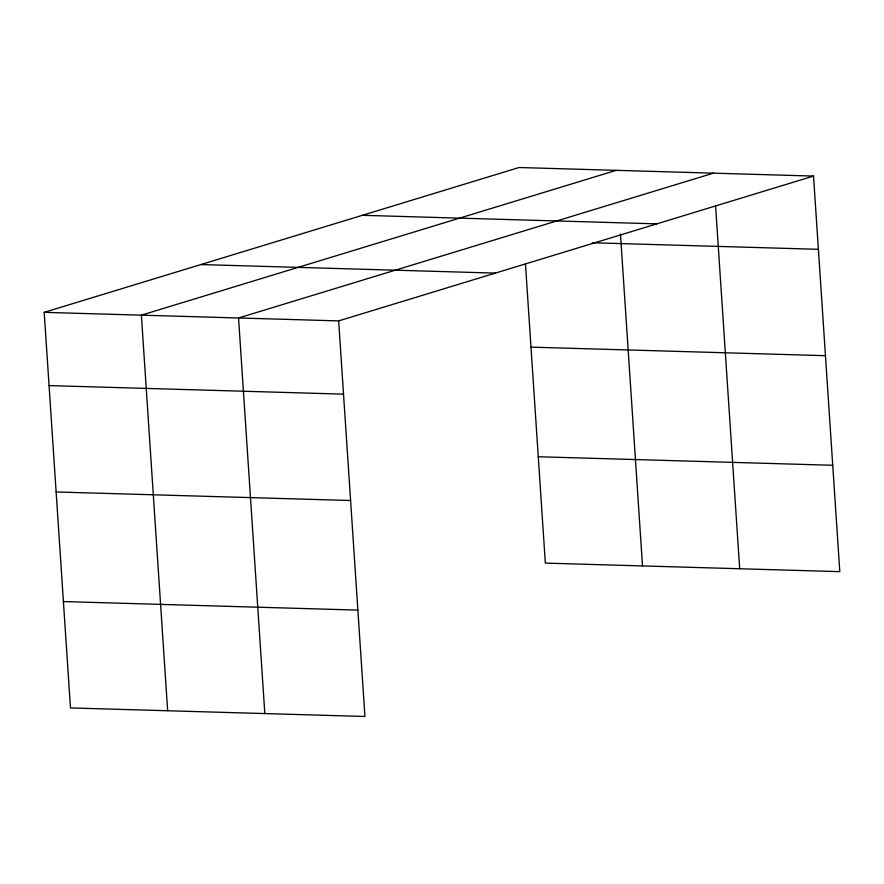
<?xml version="1.0" encoding="UTF-8"?>
<svg xmlns="http://www.w3.org/2000/svg" width="884" height="884" viewBox="0 0 884 884"><rect width="100%" height="100%" fill="white"/><g stroke="black" fill="none" stroke-linecap="round" stroke-linejoin="round"><path stroke-width="1.33" d="M813.523 176.071L338.66 320.892L364.937 716.482L70.477 707.929L44.2 312.35L519.063 167.518L813.523 176.071L839.8 571.65L545.34 563.108L525.461 263.951M616.236 170.347L141.374 315.168L167.651 710.747M713.41 173.165L238.547 317.986L264.824 713.576M362.352 215.309L656.823 223.862M592.357 242.757L818.385 249.321M200.9 264.559L495.372 273.101M44.2 312.35L338.66 320.892M530.986 347.136L825.457 355.688M49.062 385.59L343.533 394.142M538.268 456.741L832.739 465.282M56.134 491.968L350.594 500.51M63.405 601.562L357.876 610.104M715.565 205.718L739.687 568.744M620.469 234.094L642.513 565.926"/></g></svg>
